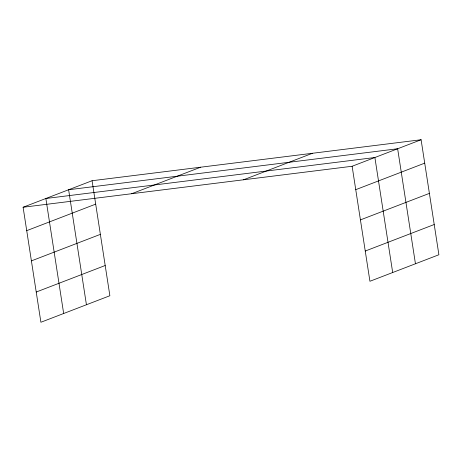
<?xml version="1.0" encoding="UTF-8"?>
<svg xmlns="http://www.w3.org/2000/svg" width="462" height="462" viewBox="0 0 462 462"><rect width="100%" height="100%" fill="white"/><g stroke="black" fill="none" stroke-linecap="round" stroke-linejoin="round"><path stroke-width="0.69" d="M92.071 180.729L109.875 295.738L40.904 322.257L23.1 207.247L92.071 180.729L421.096 139.743L438.9 254.753L369.929 281.271L352.125 166.262L421.096 139.743M26.721 230.653L95.698 204.129M131.676 193.722L200.652 167.204M31.404 260.88L100.375 234.361M243.543 179.787L312.52 153.268M36.227 292.03L105.197 265.506M355.746 189.668L424.717 163.144M360.424 219.895L429.4 193.376M365.246 251.045L434.222 224.52M23.1 207.247L352.125 166.262M415.448 263.767L397.643 148.758L68.624 189.743L86.429 304.753M392.688 272.522L374.884 157.513L45.859 198.498L63.664 313.507"/></g></svg>
